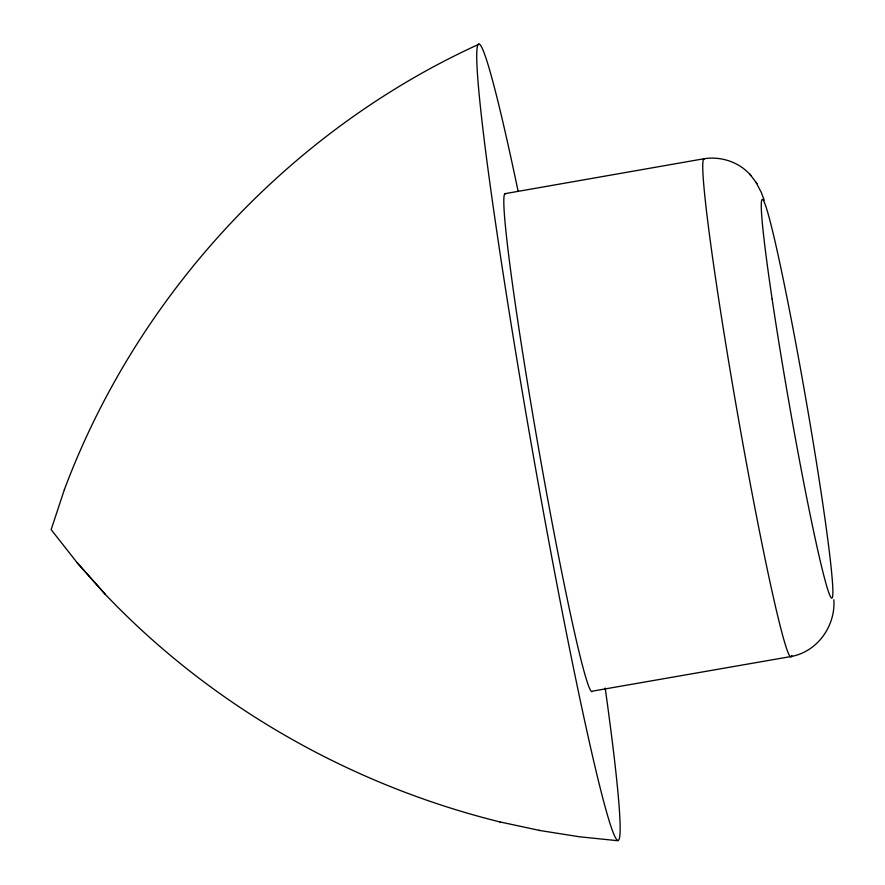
<?xml version="1.0" encoding="UTF-8"?>
<svg xmlns="http://www.w3.org/2000/svg" width="885" height="885" viewBox="0 0 885 885"><rect width="100%" height="100%" fill="white"/><g stroke="black" fill="none" stroke-linecap="round" stroke-linejoin="round"><path stroke-width="1.33" d="M833.858 599.787C835.65 625.938 817.408 651.769 791.19 656.493L592.474 691.141A252.69 10.764 80.1 0 1 537.394 441.526A252.69 10.764 80.1 0 1 505.612 193.959M64.373 489.659L64.417 489.505C137.275 294.782 289.583 130.471 478.885 44.25M64.417 489.505L51.142 529.628L77.205 562.783L105.426 594.51C211.482 705.964 350.46 784.929 499.627 821.855L500.434 822.032M504.638 193.726L703.675 158.802C720.943 155.959 739.539 162.088 750.911 175.551M618.095 840.75L579.255 836.756L539.894 830.506L499.627 821.855M539.053 830.329L539.894 830.506M77.205 562.783L105.426 594.51M755.912 182.166L761.255 192.333L764.264 200.231M749.75 174.068L757.029 183.604M605.196 688.054A404.301 17.224 80.1 0 1 588.215 736.973A404.301 17.224 80.1 0 1 485.898 153.282A404.301 17.224 80.1 0 1 518.046 190.906M791.798 655.431A252.69 10.764 80.1 0 1 737.504 413.372A252.69 10.764 80.1 0 1 704.493 159.034M772.129 299.041A202.156 8.607 80.1 0 0 831.966 598.061A202.156 8.607 80.1 0 0 787.396 299.705A202.156 8.607 80.1 0 0 772.129 299.041"/></g></svg>
